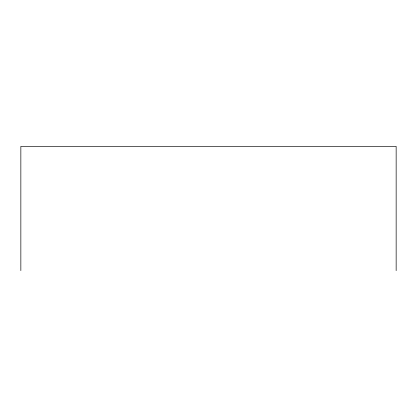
<?xml version="1.0" encoding="UTF-8"?>
<svg xmlns="http://www.w3.org/2000/svg" width="417" height="417" viewBox="0 0 417 417"><rect width="100%" height="100%" fill="white"/><g stroke="black" fill="none" stroke-linecap="round" stroke-linejoin="round"><path stroke-width="0.63" d="M396.15 270.623L396.15 146.377L20.85 146.377L20.85 270.623"/></g></svg>
